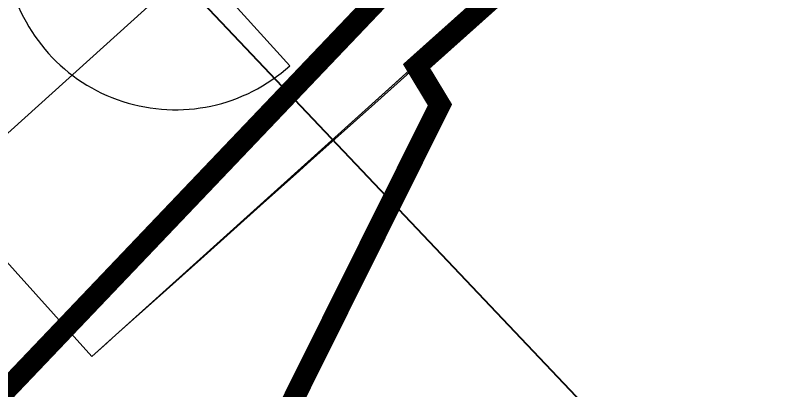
# Model space of a CAD drawing. Header units: metres. Extents: x 286532 to 329498, y 7396783 to 7466136.
# Drawn here: x 320683.23 to 320700.95, y 7414654.42 to 7414663.21 of the extents above; entities that cross this region are included whole.
import ezdxf

# ---------------------------------------------------------------- set-up
doc = ezdxf.new("R2010")
doc.units = ezdxf.units.M
doc.header["$LTSCALE"] = 10
doc.layers.get('0').update_dxf_attribs({"color": 255})
for name, color, linetype, lineweight in [('_  ARQ-AUX-001', 1, 'Continuous', 5), ('_AUX-PLATAFORMA COTAS', 1, 'Continuous', 25), ('_TEXTO DESAP ESTAÇÕES', 50, 'Continuous', 0), ('ARQ-GEN', 1, 'Continuous', 5)]:
    doc.layers.add(name, color=color, linetype=linetype, lineweight=lineweight)
doc.styles.get("Standard").update_dxf_attribs({"font": 'arial.ttf'})
doc.dimstyles.new('ISO-25', dxfattribs={"dimtxt": 2.5, "dimasz": 2.5, "dimexe": 1.25, "dimexo": 0.625, "dimtad": 1, "dimtxsty": 'Standard', "dimcen": 2.5, "dimadec": 0, "dimazin": 0, "dimtfac": 1, "dimtmove": 0, "dimatfit": 3, "dimfxl": 1, "dimarcsym": 0})

# ---------------------------------------------------------------- blocks, each defined once
blk = doc.blocks.new('estação_caieiras')
at = {"layer": '_  ARQ-AUX-001'}
for p, q in [((-81.651, -82.397), (-60.061, -106.334)), ((-63.549, -102.467), (-52.113, -92.152)), ((-60.061, -106.334), (-45.655, -93.341)), ((-60.061, -106.334), (-45.655, -93.341)), ((-45.655, -93.341), (-52.487, -99.502)), ((-60.787, -93.585), (-55.429, -99.525)), ((-50.748, -98.006), (-52.111, -99.225)), ((-60.061, -106.334), (-66.759, -98.908)), ((-52.111, -99.225), (-52.685, -99.739)), ((-52.487, -99.502), (-60.061, -106.334)), ((-51.815, -100.247), (-52.487, -99.502)), ((-52.685, -99.739), (-53.432, -100.407)), ((-53.432, -100.407), (-54.792, -101.622)), ((-65.151, -100.69), (-60.061, -106.334)), ((-54.792, -101.622), (-55.017, -101.824)), ((-55.017, -101.824), (-55.199, -101.987)), ((-55.199, -101.987), (-56.118, -102.808)), ((-56.118, -102.808), (-57.512, -104.055)), ((-57.512, -104.055), (-58.536, -104.97)), ((-58.536, -104.97), (-59.499, -105.832)), ((-59.499, -105.832), (-59.707, -106.018)), ((-59.707, -106.018), (-60.061, -106.334))]:
    blk.add_line(p, q, dxfattribs=at)
blk.add_arc((-58.108, -96.555), 4, 132.0484, 312.0484, dxfattribs=at)
at = {"layer": 'ARQ-GEN', "lineweight": 50}
blk.add_line((-63.209, -123.152), (-51.815, -100.247), dxfattribs=at)
blk = doc.blocks.new('_ArchTick')
at = {"color": 0, "linetype": 'ByBlock', "const_width": 0.15}
blk.add_lwpolyline([(-0.5, -0.5), (0.5, 0.5)], dxfattribs=at)
blk = doc.blocks.new('*D134')
at = {"layer": '_AUX-PLATAFORMA COTAS', "color": 0, "lineweight": -2, "ltscale": 0.05, "transparency": 16777216}
for p, q in [((320686.152, 7414665.051), (320715.858, 7414633.713)), ((320541.177, 7414469.854), (320714.998, 7414634.62)), ((320512.331, 7414500.285), (320542.037, 7414468.947))]:
    blk.add_line(p, q, dxfattribs=at)
at = {"layer": 'Defpoints', "color": 0, "ltscale": 0.05, "transparency": 16777216}
for p in [(320682.712, 7414668.68), (320714.998, 7414634.62), (320508.892, 7414503.914)]:
    blk.add_point(p, dxfattribs=at)
at = {"layer": '_AUX-PLATAFORMA COTAS', "color": 0, "lineweight": -2, "ltscale": 0.05, "transparency": 16777216, "xscale": 2.5, "yscale": 2.5, "zscale": 2.5}
for p, rotation in [((320714.998, 7414634.62), 43.46817574613806), ((320541.177, 7414469.854), 223.468175746138)]:
    blk.add_blockref('_ArchTick', p, dxfattribs=dict(at, rotation=rotation))
at = {"layer": '_AUX-PLATAFORMA COTAS', "color": 0, "ltscale": 0.05, "transparency": 16777216, "insert": (320625.402, 7414555.07), "char_height": 4, "attachment_point": 5, "rotation": 43.4682}
blk.add_mtext('239,5', dxfattribs=at)
blk = doc.blocks.new('*D137')
at = {"layer": '_AUX-PLATAFORMA COTAS', "color": 0, "lineweight": -2, "ltscale": 0.05, "transparency": 16777216}
for p, q in [((320741.741, 7414765.256), (320741.409, 7414765.625)), ((320608.581, 7414644.14), (320742.246, 7414764.696)), ((320608.076, 7414644.7), (320607.744, 7414645.068))]:
    blk.add_line(p, q, dxfattribs=at)
at = {"layer": 'Defpoints', "color": 0, "ltscale": 0.05, "transparency": 16777216}
for p in [(320742.246, 7414764.696), (320745.09, 7414761.544), (320611.424, 7414640.987)]:
    blk.add_point(p, dxfattribs=at)
at = {"layer": '_AUX-PLATAFORMA COTAS', "color": 0, "lineweight": -2, "ltscale": 0.05, "transparency": 16777216, "xscale": 2.5, "yscale": 2.5, "zscale": 2.5}
for p, rotation in [((320742.246, 7414764.696), 42.04810420278162), ((320608.581, 7414644.14), 222.0481042027816)]:
    blk.add_blockref('_ArchTick', p, dxfattribs=dict(at, rotation=rotation))
at = {"layer": '_AUX-PLATAFORMA COTAS', "color": 0, "ltscale": 0.05, "transparency": 16777216, "insert": (320673.041, 7414707.049), "char_height": 4, "attachment_point": 5, "rotation": 42.0481}
blk.add_mtext('180', dxfattribs=at)

msp = doc.modelspace()

# ---------------------------------------------------------------- linework, layer by layer
at = {"layer": '_TEXTO DESAP ESTAÇÕES', "color": 240, "const_width": 0.5, "flags": 128}
msp.add_lwpolyline([(320697.834, 7414669.978), (320682.61, 7414653.995), (320682.764, 7414653.639), (320663.093, 7414614.092), (320668.465, 7414611.42), (320693.179, 7414661.104), (320692.632, 7414662.009), (320699.482, 7414668.134), (320697.834, 7414669.978)], dxfattribs=at)

# ---------------------------------------------------------------- block references
msp.add_blockref('estação_caieiras', (320745.09, 7414761.544))

# ---------------------------------------------------------------- dimensions: what is measured, and where the dimension line sits
at = {"layer": '_AUX-PLATAFORMA COTAS', "ltscale": 0.05}
for p1, p2, distance, picture, middle in [((320611.424, 7414640.987), (320745.09, 7414761.544), 4.246, '*D137', (320673.041, 7414707.049)), ((320508.892, 7414503.914), (320682.712, 7414668.68), -46.93, '*D134', (320625.402, 7414555.07))]:
    dim = msp.add_aligned_dim(p1=p1, p2=p2, distance=distance, dimstyle='ISO-25', override={"dimtxt": 4, "dimexo": 5, "dimgap": 1.5, "dimtad": 3, "dimblk1": 'ArchTick', "dimblk2": 'ArchTick', "dimsah": 1}, dxfattribs=at)
    dim.commit()
    dim.dimension.update_dxf_attribs({"geometry": picture, "text_midpoint": middle})

doc.saveas('drawing.dxf')
